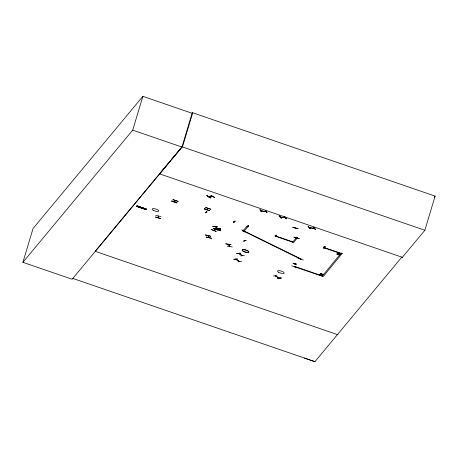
<?xml version="1.0" encoding="UTF-8"?>
<svg xmlns="http://www.w3.org/2000/svg" width="458" height="458" viewBox="0 0 458 458"><rect width="100%" height="100%" fill="white"/><g stroke="black" fill="none" stroke-linecap="round" stroke-linejoin="round"><path stroke-width="0.69" d="M174.286 201.995L175.443 200.604M215.752 228.662L220.521 229.006L218.008 229.887L217.75 229.761L220.493 228.943M220.218 228.943L217.745 229.773M206.867 209.712L208.069 208.338M207.995 208.35L208.281 208.447L207.062 209.781M300.723 259.222L300.385 259.297L300.7 259.245M145.925 209.564L136.49 206.323L145.919 209.575M136.868 205.842L146.325 209.094M136.936 205.808L146.371 209.037L136.816 205.957M293.979 237.118L299.32 238.607L293.984 237.187M155.48 217.023L160.804 218.666L155.491 217M155.749 215.237L161.084 216.777M158.05 217.773L158.25 216.102M158.491 216.147C159.075 217.716 157.701 217.75 158.308 217.687M158.537 216.182L158.462 216.319M213.262 228.239L218.231 230.231M213.342 228.221L218.306 230.225M227.208 246.095L232.315 246.948M239.649 261.472L235.761 259.211M206.243 237.118L211.516 238.166M207.995 235.693L208.722 237.582M208.218 235.715L208.092 235.876M208.653 237.427L208.968 237.65L208.201 235.721M298.072 258.186L303.242 260.018M172.958 199.665L178.225 201.428L173.004 199.631M175.294 200.696L175.672 200.678L174.401 201.852M242.488 255.65L238.572 253.411L242.356 255.656M402.353 257.344L424.852 230.265L435.1 196.11L192.28 112.622L181.952 147.064L72.135 279.248L22.9 262.325L33.045 228.519L142.856 96.329L192.091 113.258M22.9 262.325L132.717 130.135L142.856 96.329M170.708 160.598L170.794 160.311L169.443 161.937M192.692 112.851L182.633 146.377L159.55 173.845L402.37 257.327L401.798 257.133L314.955 361.671L304.375 358.059M171.704 201.199L176.994 202.865L171.767 201.096M171.842 200.862L176.983 202.923M206.839 195.629C216.926 200.467 205.539 196.522 207.085 195.383M209.506 210.714L204.291 208.934L209.575 210.606M209.346 196.82L209.38 196.23L208.854 196.751M209.421 196.23L209.398 196.826M205.413 212.764L206.907 211.464L205.447 212.735M216.107 231.445L211.144 229.452L216.21 231.359M220.424 230.517L217.59 228.25M220.178 230.574L217.378 228.273M235.12 221.128L233.643 222.468L235.137 221.174L234.845 221.071M230.912 244.767L225.731 243.805L230.998 244.795M236.746 253.497L240.479 253.2M244.87 232.063L241.858 229.756M246.873 227.019L248.333 225.657M248.322 226.641L247.784 226.475L247.933 225.903M248.076 225.617L248.362 225.72M247.847 226.487L248.053 225.926M243.639 241.229L246.152 240.324L243.627 241.194M237.96 261.747L241.641 261.444M260.104 209.678L261.432 211.785M279.294 215.953L281.407 218.185L279.34 215.924M275.355 235.401L275.206 235.893L275.212 235.498M297.7 237.404L293.675 242.522L275.264 236.191L275.619 235.492M276.58 235.383L275.103 236.723L276.598 235.418L276.392 235.046M275.779 235.458L275.624 235.956L275.819 235.486M286.405 218.798L284.378 216.371M273.352 276.008L276.787 275.539M292.776 227.254L298.135 228.737L292.788 227.357M277.932 278.447L281.338 278.046L277.76 278.315M295.467 238.515L296.704 237.095M293.813 263.098C302.263 266.344 286.868 262.096 296.16 263.825M308.446 226.344L308.12 226.555M296.881 267.695L291.729 265.8M310.135 228.771L308.091 226.578L310.381 228.76M313.301 227.277C313.083 225.811 318.339 233.254 313.301 227.277L315.614 229.464M313.97 227.758L313.936 228.376M314.291 228.336L314.314 227.803M309.442 227.683L314.24 228.324L314.434 227.838M314.354 228.422L314.457 227.912M324.373 246.954C324.842 247.893 323.199 247.543 323.846 246.948M340.912 253.64L323.514 247.664L323.898 246.873M324.31 247.028L324.293 247.48M325.014 246.581L323.697 248.225L325.186 246.925L324.985 246.547M324.464 247.005L324.316 247.503L323.8 247.394M341.267 252.948L322.163 276.214M322.386 275.939L294.557 266.367L294.328 266.642L323.176 276.563L342.281 253.297M296.732 237.845L296.71 237.639M206.999 195.612L210.772 197.89M295.37 228.021L295.364 228.193M215.397 229.332L215.672 229.447M233.838 259.297L237.353 258.919M237.519 259.005L233.861 259.36M228.571 244.469C227.323 243.856 232.091 249.438 228.485 244.417M168.544 163.019L95.19 251.322L338.004 334.804M171.693 159.229L182.032 146.783L424.852 230.265M243.032 230.849L247.005 226.2L248.024 226.544L244.12 231.244L242.751 230.924M292.656 242.173L296.561 237.473L297.574 237.822M434.201 197.192L435.1 196.11M205.688 212.781L206.844 211.407M206.879 212.317L206.283 212.186L206.741 212.363M210.766 209.272L205.556 207.468L210.794 209.214M233.746 221.638L234.227 221.798M233.706 222.439L234.931 221.059M275.206 235.893L275.682 236.047M275.395 236.815L276.369 235.298M296.858 238.126L296.343 237.954M294.511 266.739L294.254 266.688M325.174 246.885L323.989 248.31M213.646 230.363L215.604 229.269M215.81 229.366L213.863 230.426M218.037 228.811L215.203 226.567M220.378 230.546L217.544 228.284M215.054 226.578L217.882 228.8M218.964 229.406L219.468 229.447M208.888 196.722L212.455 196.637M212.695 196.608L209.025 196.826M277.777 278.361L281.178 277.92M280.348 217.046L285.282 217.705M285.294 217.785L280.542 217.166M296.378 237.891L296.853 238.051M210.995 195.371L214.796 197.673L210.857 195.383M236.534 253.371L240.524 253.263M240.748 255.862L244.309 255.535M260.883 210.766L265.989 211.636M243.187 230.975L242.82 230.946M219.187 229.527L219.834 229.67L219.061 229.498M220.269 228.937L215.701 228.668L220.378 229.057M314.28 228.416L309.545 227.792M284.292 216.651L286.427 218.809M275.344 275.899L279.472 278.138M279.351 278.155L275.235 275.945M260.121 209.753L259.835 209.707L261.398 211.814M260.98 210.852L265.989 211.699M206.197 237.038L211.533 238.332M239.454 261.455L235.698 259.268M132.717 130.135L181.952 147.064M323.743 247.389L342.155 253.715M275.493 235.916L292.885 241.898M136.541 206.272L145.993 209.478M72.811 278.418L314.955 361.671M204.423 208.619L205.739 209.037M233.74 221.563L234.267 221.746M247.841 226.412L248.31 226.573M275.161 235.87L275.63 236.03M244.114 240.484L244.589 240.696L244.148 240.513M265.296 210.577L266.859 212.689M284.555 216.651L286.622 218.872M279.117 215.93L281.166 218.117M205.413 234.971L210.749 236.271L205.419 234.954M212.684 226.263L217.355 226.676L212.701 226.252M265.526 210.651L265.234 210.617L267.083 212.775L265.526 210.651M319.444 274.783L322.203 275.727L321.253 275.166C325.375 276.168 317.365 273.409 320.674 274.977L319.444 274.783M320.205 273.867L322.964 274.811L322.014 274.25C326.13 275.252 318.121 272.499 321.436 274.061L320.205 273.867M336.836 254.053L339.596 254.992L338.645 254.43C342.761 255.438 334.752 252.679 338.067 254.242L336.836 254.053M337.592 253.137L340.357 254.081L339.401 253.52C343.523 254.522 335.514 251.763 338.828 253.326L337.592 253.137M293.979 263.384C294.62 264.993 296.95 263.43 293.979 263.384M244.492 231.158L243.914 231.29L300.625 259.148L301.204 259.016L244.492 231.158M153.207 210.239A3.452 1.053 16.7 0 0 158.697 211.155A3.452 1.053 16.7 0 0 154.466 208.722A3.452 1.053 16.7 0 0 153.207 210.239M243.284 251.236A3.469 1.059 16.7 0 0 248.797 252.152A3.469 1.059 16.7 0 0 244.549 249.713A3.469 1.059 16.7 0 0 243.284 251.236A3.452 1.053 16.7 0 0 248.78 252.158A3.452 1.053 16.7 0 0 244.549 249.73A3.452 1.053 16.7 0 0 243.29 251.242M278.613 272.264A3.452 1.053 16.7 0 0 284.103 273.174A3.452 1.053 16.7 0 0 279.872 270.747A3.452 1.053 16.7 0 0 278.613 272.264"/></g></svg>
